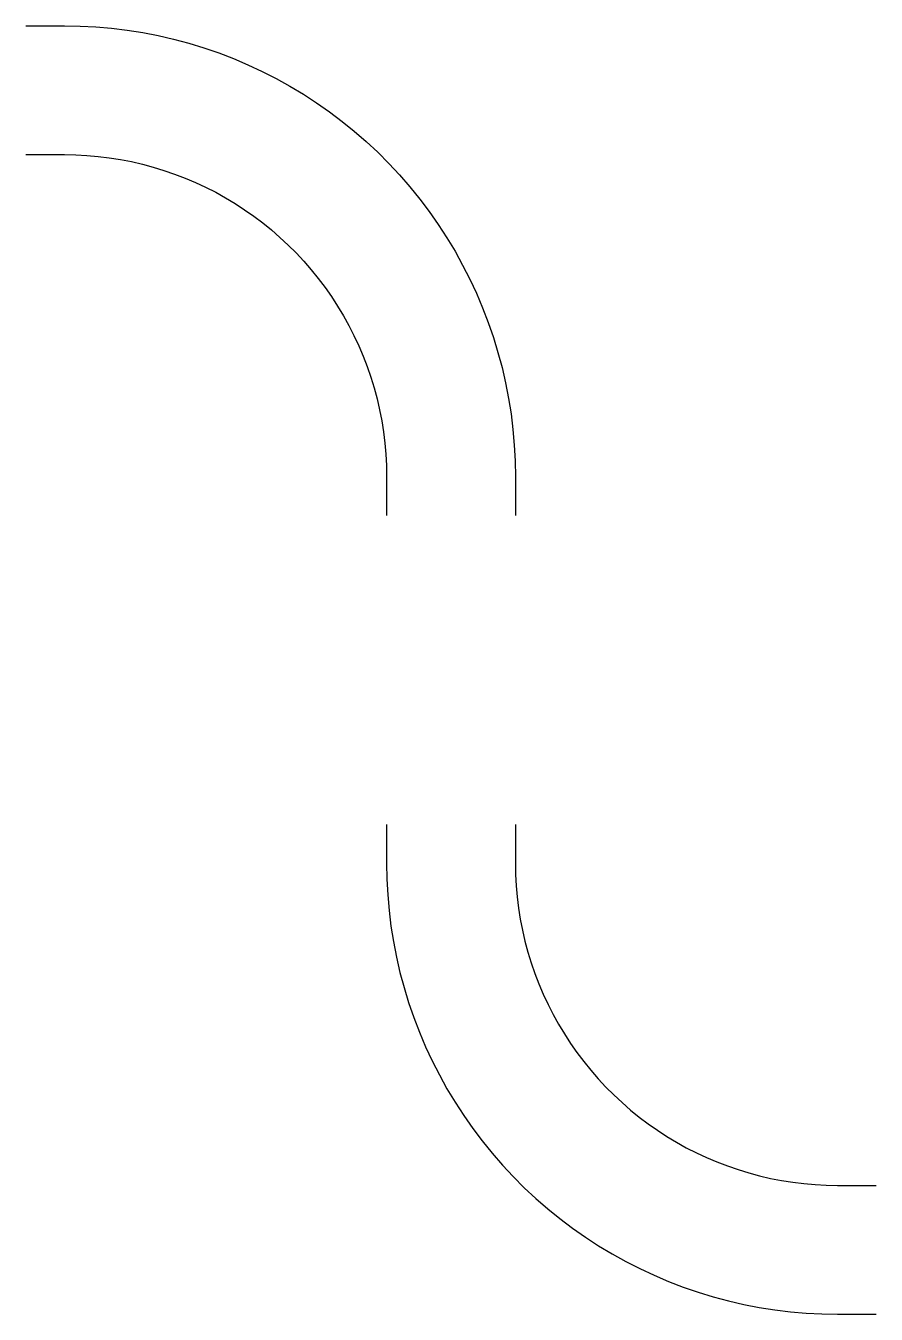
# Model space of a CAD drawing. Header units: millimetres. Extents: x 2800 to 7200, y 1667 to 8333.
import ezdxf

# ---------------------------------------------------------------- set-up
doc = ezdxf.new("R2010")
doc.units = ezdxf.units.MM

msp = doc.modelspace()

# ---------------------------------------------------------------- linework, layer by layer
for points in [[(2800, 8333.3), (3000, 8333.3), (3081.4, 8331.9), (3162.8, 8327.6), (3243.9, 8320.6), (3324.7, 8310.6), (3405.2, 8297.9), (3485.1, 8282.3), (3564.5, 8264), (3643.2, 8242.9), (3721, 8219.1), (3798, 8192.6), (3874.1, 8163.4), (3949.1, 8131.6), (4022.9, 8097.2), (4095.4, 8060.2), (4166.7, 8020.7), (4236.5, 7978.8), (4304.8, 7934.4), (4371.5, 7887.7), (4436.5, 7838.7), (4499.8, 7787.4), (4561.3, 7734), (4620.9, 7678.5), (4678.5, 7620.9), (4734, 7561.3), (4787.4, 7499.8), (4838.7, 7436.5), (4887.7, 7371.5), (4934.4, 7304.8), (4978.8, 7236.5), (5020.7, 7166.7), (5060.2, 7095.4), (5097.2, 7022.9), (5131.6, 6949.1), (5163.4, 6874.1), (5192.6, 6798), (5219.1, 6721), (5242.9, 6643.2), (5264, 6564.5), (5282.3, 6485.1), (5297.9, 6405.2), (5310.6, 6324.7), (5320.6, 6243.9), (5327.6, 6162.8), (5331.9, 6081.4), (5333.3, 6000), (5333.3, 5800)], [(2800, 7666.7), (3000, 7666.7), (3058.2, 7665.7), (3116.3, 7662.6), (3174.2, 7657.5), (3232, 7650.4), (3289.4, 7641.3), (3346.5, 7630.2), (3403.2, 7617.2), (3459.4, 7602.1), (3515, 7585.1), (3570, 7566.2), (3624.3, 7545.3), (3677.9, 7522.6), (3730.6, 7498), (3782.5, 7471.6), (3833.3, 7443.4), (3883.2, 7413.4), (3932, 7381.7), (3979.6, 7348.4), (4026.1, 7313.4), (4071.3, 7276.7), (4115.2, 7238.6), (4157.8, 7198.9), (4198.9, 7157.8), (4238.6, 7115.2), (4276.7, 7071.3), (4313.4, 7026.1), (4348.4, 6979.6), (4381.7, 6932), (4413.4, 6883.2), (4443.4, 6833.3), (4471.6, 6782.5), (4498, 6730.6), (4522.6, 6677.9), (4545.3, 6624.3), (4566.2, 6570), (4585.1, 6515), (4602.1, 6459.4), (4617.2, 6403.2), (4630.2, 6346.5), (4641.3, 6289.4), (4650.4, 6232), (4657.5, 6174.2), (4662.6, 6116.3), (4665.7, 6058.2), (4666.7, 6000), (4666.7, 5800)], [(4666.7, 4200), (4666.7, 4000), (4668.1, 3918.6), (4672.4, 3837.2), (4679.4, 3756.1), (4689.4, 3675.3), (4702.1, 3594.8), (4717.7, 3514.9), (4736, 3435.5), (4757.1, 3356.8), (4780.9, 3279), (4807.4, 3202), (4836.6, 3125.9), (4868.4, 3050.9), (4902.8, 2977.1), (4939.8, 2904.6), (4979.3, 2833.3), (5021.2, 2763.5), (5065.6, 2695.2), (5112.3, 2628.5), (5161.3, 2563.5), (5212.6, 2500.2), (5266, 2438.7), (5321.5, 2379.1), (5379.1, 2321.5), (5438.7, 2266), (5500.2, 2212.6), (5563.5, 2161.3), (5628.5, 2112.3), (5695.2, 2065.6), (5763.5, 2021.2), (5833.3, 1979.3), (5904.6, 1939.8), (5977.1, 1902.8), (6050.9, 1868.4), (6125.9, 1836.6), (6202, 1807.4), (6279, 1780.9), (6356.8, 1757.1), (6435.5, 1736), (6514.9, 1717.7), (6594.8, 1702.1), (6675.3, 1689.4), (6756.1, 1679.4), (6837.2, 1672.4), (6918.6, 1668.1), (7000, 1666.7), (7200, 1666.7)], [(5333.3, 4200), (5333.3, 4000), (5334.3, 3941.8), (5337.4, 3883.7), (5342.5, 3825.8), (5349.6, 3768), (5358.7, 3710.6), (5369.8, 3653.5), (5382.8, 3596.8), (5397.9, 3540.6), (5414.9, 3485), (5433.8, 3430), (5454.7, 3375.7), (5477.4, 3322.1), (5502, 3269.4), (5528.4, 3217.5), (5556.6, 3166.7), (5586.6, 3116.8), (5618.3, 3068), (5651.6, 3020.4), (5686.6, 2973.9), (5723.3, 2928.7), (5761.4, 2884.8), (5801.1, 2842.2), (5842.2, 2801.1), (5884.8, 2761.4), (5928.7, 2723.3), (5973.9, 2686.6), (6020.4, 2651.6), (6068, 2618.3), (6116.8, 2586.6), (6166.7, 2556.6), (6217.5, 2528.4), (6269.4, 2502), (6322.1, 2477.4), (6375.7, 2454.7), (6430, 2433.8), (6485, 2414.9), (6540.6, 2397.9), (6596.8, 2382.8), (6653.5, 2369.8), (6710.6, 2358.7), (6768, 2349.6), (6825.8, 2342.5), (6883.7, 2337.4), (6941.8, 2334.3), (7000, 2333.3), (7200, 2333.3)]]:
    msp.add_lwpolyline(points)

doc.saveas('drawing.dxf')
